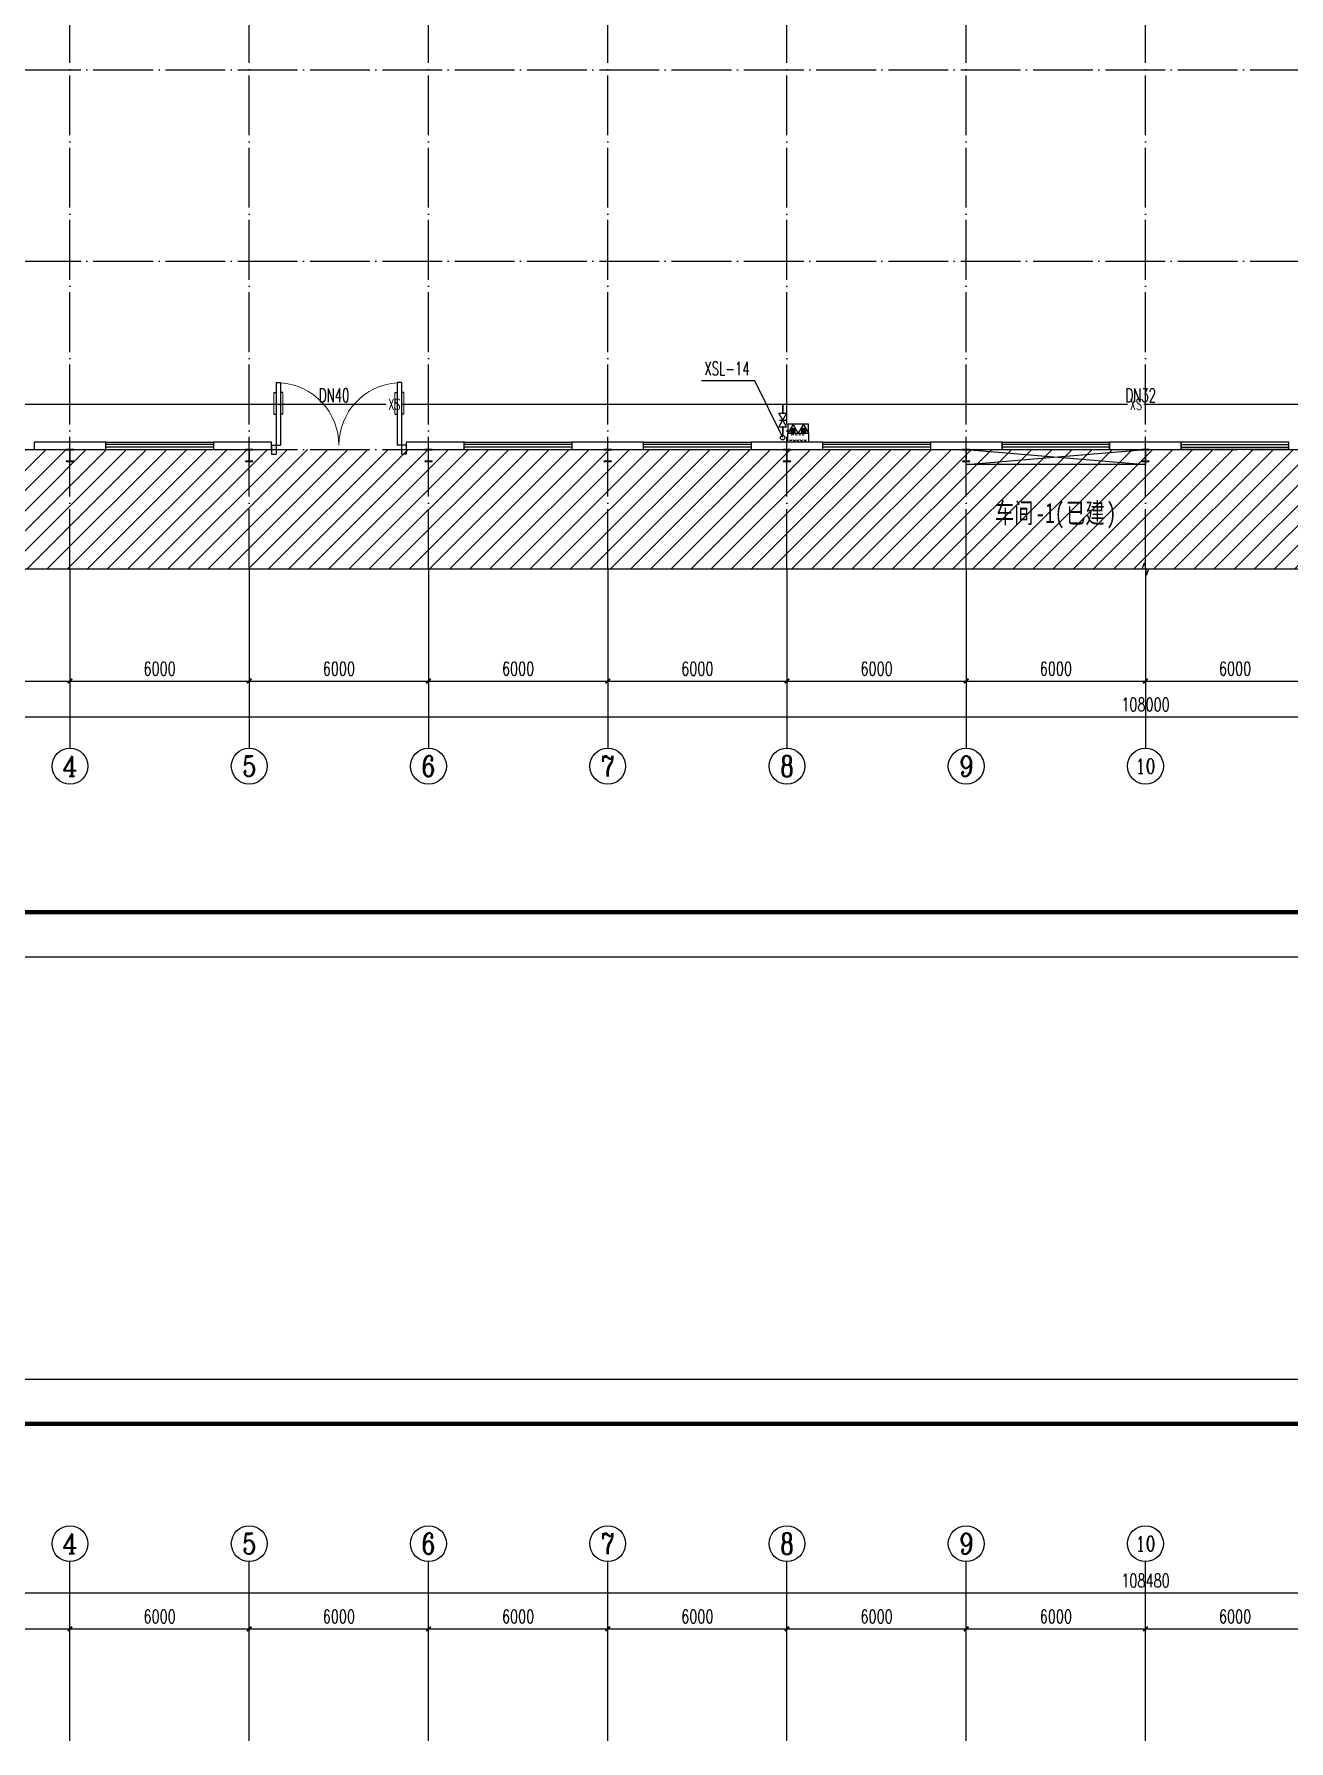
# Model space of a CAD drawing. Extents: x 1635833 to 4277885, y 16914845 to 35313750.
# Drawn here: x 2150724 to 2192724, y 17716153 to 17773275 of the extents above; entities that cross this region are included whole.
import ezdxf
from ezdxf.enums import TextEntityAlignment as Align

# ---------------------------------------------------------------- set-up
doc = ezdxf.new("R2010")
doc.units = 0
doc.header["$LTSCALE"] = 1000
doc.header["$MEASUREMENT"] = 0
doc.linetypes.add('DOTE', pattern=[2.42, 2, -0.2, 0.02, -0.2])
doc.layers.get('Defpoints').update_dxf_attribs({"color": 250})
for name, color, linetype in [('AXIS_TEXT', 7, 'Continuous'), ('AXIS_外部', 171, 'Continuous'), ('COLUMN', 2, 'Continuous'), ('DIM_SYMB', 165, 'Continuous'), ('DIM_消防', 3, 'Continuous'), ('DOTE', 8, 'DOTE'), ('GROUND', 150, 'Continuous'), ('JZ__灭火器', 6, 'Continuous'), ('PIPE-消防', 1, 'Continuous'), ('PUB_TEXT', 7, 'Continuous'), ('TEXT_消防', 7, 'Continuous'), ('TK', 4, 'Continuous'), ('TWT_TEXT', 7, 'Continuous'), ('VALVE_消防', 7, 'Continuous'), ('VPIPE-消防', 1, 'Continuous'), ('WALL-PARAPET', 6, 'Continuous'), ('WINDOW', 140, 'Continuous')]:
    doc.layers.add(name, color=color, linetype=linetype)
doc.styles.add('_TCH_AXIS', font='COMPLEX', dxfattribs={"bigfont": 'GBCBIG'})
doc.styles.add('_TCH_DIM_T3', font='SIMPLEX', dxfattribs={"width": 0.705882, "bigfont": 'GBCBIG'})
doc.styles.add('_TWT_PIPEDN', font='SIMPLEX', dxfattribs={"width": 0.8, "height": 3, "bigfont": 'HZTXT'})
doc.styles.add('_TWT_PIPETEXT', font='COMPLEX', dxfattribs={"width": 0.8, "height": 2.5, "bigfont": 'HZTXT'})
doc.styles.add('_TWT_SERIAL', font='COMPLEX', dxfattribs={"width": 0.8, "height": 3, "bigfont": 'HZTXT'})
doc.styles.add('COMPLEX', font='COMPLEX')
doc.styles.add('HT', font='simhei.ttf', dxfattribs={"width": 0.7})
doc.dimstyles.new('_TCH_ARCH&&150', dxfattribs={"dimtxt": 446.25, "dimasz": 150, "dimexe": 375, "dimexo": 450, "dimgap": 189.375, "dimtad": 1, "dimdec": 0, "dimzin": 0, "dimdsep": 46, "dimtxsty": '_TCH_DIM_T3', "dimblk": 'ARCHTICK', "dimcen": 0.09, "dimclrt": 7, "dimazin": 2, "dimtfac": 1, "dimtdec": 0, "dimtix": 1, "dimtmove": 2, "dimatfit": 3, "dimfxl": 0, "dimtolj": 1, "dimtzin": 0, "dimarcsym": 0})

# ---------------------------------------------------------------- blocks, each defined once
blk = doc.blocks.new('A$C3ACC4A1C')
at = {"layer": 'COLUMN'}
h = blk.add_hatch(color=256, dxfattribs=at)
h.paths.add_polyline_path([(125, 400), (0, 400), (0, 388), (120, 388), (120, 200), (125, 200)])
h.paths.add_polyline_path([(250, 400), (125, 400), (125, 200), (130, 200), (130, 388), (250, 388)])
h.paths.add_polyline_path([(250, 12), (130, 12), (130, 200), (125, 200), (125, 0), (250, 0)])
h.paths.add_polyline_path([(125, 200), (120, 200), (120, 12), (0, 12), (0, 0), (125, 0)])
blk.add_lwpolyline([(0, 0), (0, 12), (120, 12), (120, 388), (0, 388), (0, 400), (250, 400), (250, 388), (130, 388), (130, 12), (250, 12), (250, 0)], close=True, dxfattribs=at)
blk = doc.blocks.new('消防软管卷盘')
blk.add_lwpolyline([(4963954, 151899), (4963954, 150312), (4964641, 150312), (4964641, 151899)], close=True)
for points, const_width in [([(4964134, 151704), (4964482, 151704)], 1), ([(4964134, 151566), (4964482, 151566)], 1), ([(4964134, 151428), (4964482, 151428)], 1), ([(4964134, 151290), (4964482, 151290)], 1), ([(4964134, 151152), (4964482, 151152)], 1), ([(4964134, 151014), (4964482, 151014)], 0.1), ([(4964134, 150876), (4964482, 150876)], 1), ([(4964134, 150738), (4964482, 150738)], 1), ([(4964150, 150600), (4964499, 150600)], 1), ([(4964150, 150462), (4964499, 150462)], 1)]:
    blk.add_lwpolyline(points, dxfattribs=dict(const_width=const_width))
for centre, start, end in [((4964134, 151636), 90, 270), ((4964482, 151498), 270, 90), ((4964134, 151360), 90, 270), ((4964134, 151084), 90, 270), ((4964134, 150808), 90, 270), ((4964150, 150532), 90, 270), ((4964482, 151222), 270, 90), ((4964482, 150946), 270, 90), ((4964499, 150670), 270, 90)]:
    blk.add_arc(centre, 69, start, end)
blk = doc.blocks.new('手提式干粉灭火器')
h = blk.add_hatch()
h.set_pattern_fill('ANSI31', color=256, scale=225.365854, style=0)
h.set_pattern_definition([(45, (276289.086, 185586.136), (-19.9197154, 19.9197154), [])])
h.paths.add_polyline_path([(72, 158), (-72, 158), (-72, 19), (72, 19)])
for points in [[(0, 303), (-175, 0), (175, 0)], [(-72, 19), (72, 19), (72, 158), (-72, 158)]]:
    blk.add_lwpolyline(points, close=True)
blk = doc.blocks.new('92623')
blk.add_lwpolyline([(8910066, 83014), (8909273, 83014), (8909273, 82670), (8910066, 82670)], close=True)
at = {"xscale": -0.5, "yscale": 0.5, "zscale": 0.5, "rotation": 89.99999999998747}
blk.add_blockref('消防软管卷盘', (8985223, 2565334), dxfattribs=at)
at = {"layer": 'JZ__灭火器', "xscale": 1.141071624, "yscale": 1.141071624, "zscale": 1.141071624, "rotation": 180}
for p in [(8909466, 83014), (8909863, 83014)]:
    blk.add_blockref('手提式干粉灭火器', p, dxfattribs=at)
blk = doc.blocks.new('GeYuanFrame_88637502', base_point=(20.09, 4.53))
at = {"layer": 'TK'}
blk.add_lwpolyline([(20.09, 4.53), (20.09, 598.53), (1071.09, 598.53), (1071.09, 4.53)], close=True, dxfattribs=at)
at = {"layer": 'TK', "const_width": 1}
blk.add_lwpolyline([(45.09, 588.53), (1061.09, 588.53), (1061.09, 14.53), (45.09, 14.53)], close=True, dxfattribs=at)
blk = doc.blocks.new('GeYuanFrame_33122174', base_point=(20.09, 4.53))
at = {"layer": 'TK'}
blk.add_lwpolyline([(20.09, 4.53), (20.09, 598.53), (1071.09, 598.53), (1071.09, 4.53)], close=True, dxfattribs=at)
at = {"layer": 'TK', "const_width": 1}
blk.add_lwpolyline([(45.09, 588.53), (1061.09, 588.53), (1061.09, 14.53), (45.09, 14.53)], close=True, dxfattribs=at)
blk = doc.blocks.new('_ArchTick')
at = {"color": 0, "linetype": 'ByBlock', "const_width": 0.4}
blk.add_lwpolyline([(-0.5, -0.5), (0.5, 0.5)], dxfattribs=at)
blk = doc.blocks.new('*D180')
at = {"layer": 'AXIS_外部', "color": 0, "lineweight": -2}
for p, q in [((2145924, 17716603), (2145924, 17720278)), ((2145924, 17719903), (2151924, 17719903)), ((2151924, 17716603), (2151924, 17720278))]:
    blk.add_line(p, q, dxfattribs=at)
at = {"layer": 'Defpoints', "color": 0}
for p in [(2151924, 17719903), (2145924, 17716153), (2151924, 17716153)]:
    blk.add_point(p, dxfattribs=at)
at = {"layer": 'AXIS_外部', "color": 0, "lineweight": -2, "xscale": 150, "yscale": 150, "zscale": 150, "rotation": 180}
blk.add_blockref('_ArchTick', (2145924, 17719903), dxfattribs=at)
at = {"layer": 'AXIS_外部', "color": 0, "lineweight": -2, "xscale": 150, "yscale": 150, "zscale": 150}
blk.add_blockref('_ArchTick', (2151924, 17719903), dxfattribs=at)
at = {"layer": 'AXIS_外部', "color": 7, "insert": (2148924, 17720316), "char_height": 446.2, "attachment_point": 5, "style": '_TCH_DIM_T3'}
blk.add_mtext('\\A1;6000', dxfattribs=at)
blk = doc.blocks.new('*D181')
at = {"layer": 'AXIS_外部', "color": 0, "lineweight": -2}
for p, q in [((2151924, 17716603), (2151924, 17720278)), ((2151924, 17719903), (2157924, 17719903)), ((2157924, 17716603), (2157924, 17720278))]:
    blk.add_line(p, q, dxfattribs=at)
at = {"layer": 'Defpoints', "color": 0}
for p in [(2157924, 17719903), (2151924, 17716153), (2157924, 17716153)]:
    blk.add_point(p, dxfattribs=at)
at = {"layer": 'AXIS_外部', "color": 0, "lineweight": -2, "xscale": 150, "yscale": 150, "zscale": 150, "rotation": 180}
blk.add_blockref('_ArchTick', (2151924, 17719903), dxfattribs=at)
at = {"layer": 'AXIS_外部', "color": 0, "lineweight": -2, "xscale": 150, "yscale": 150, "zscale": 150}
blk.add_blockref('_ArchTick', (2157924, 17719903), dxfattribs=at)
at = {"layer": 'AXIS_外部', "color": 7, "insert": (2154924, 17720316), "char_height": 446.2, "attachment_point": 5, "style": '_TCH_DIM_T3'}
blk.add_mtext('\\A1;6000', dxfattribs=at)
blk = doc.blocks.new('*D182')
at = {"layer": 'AXIS_外部', "color": 0, "lineweight": -2}
for p, q in [((2157924, 17716603), (2157924, 17720278)), ((2157924, 17719903), (2163924, 17719903)), ((2163924, 17716603), (2163924, 17720278))]:
    blk.add_line(p, q, dxfattribs=at)
at = {"layer": 'Defpoints', "color": 0}
for p in [(2163924, 17719903), (2157924, 17716153), (2163924, 17716153)]:
    blk.add_point(p, dxfattribs=at)
at = {"layer": 'AXIS_外部', "color": 0, "lineweight": -2, "xscale": 150, "yscale": 150, "zscale": 150, "rotation": 180}
blk.add_blockref('_ArchTick', (2157924, 17719903), dxfattribs=at)
at = {"layer": 'AXIS_外部', "color": 0, "lineweight": -2, "xscale": 150, "yscale": 150, "zscale": 150}
blk.add_blockref('_ArchTick', (2163924, 17719903), dxfattribs=at)
at = {"layer": 'AXIS_外部', "color": 7, "insert": (2160924, 17720316), "char_height": 446.2, "attachment_point": 5, "style": '_TCH_DIM_T3'}
blk.add_mtext('\\A1;6000', dxfattribs=at)
blk = doc.blocks.new('*D183')
at = {"layer": 'AXIS_外部', "color": 0, "lineweight": -2}
for p, q in [((2163924, 17716603), (2163924, 17720278)), ((2163924, 17719903), (2169924, 17719903)), ((2169924, 17716603), (2169924, 17720278))]:
    blk.add_line(p, q, dxfattribs=at)
at = {"layer": 'Defpoints', "color": 0}
for p in [(2169924, 17719903), (2163924, 17716153), (2169924, 17716153)]:
    blk.add_point(p, dxfattribs=at)
at = {"layer": 'AXIS_外部', "color": 0, "lineweight": -2, "xscale": 150, "yscale": 150, "zscale": 150, "rotation": 180}
blk.add_blockref('_ArchTick', (2163924, 17719903), dxfattribs=at)
at = {"layer": 'AXIS_外部', "color": 0, "lineweight": -2, "xscale": 150, "yscale": 150, "zscale": 150}
blk.add_blockref('_ArchTick', (2169924, 17719903), dxfattribs=at)
at = {"layer": 'AXIS_外部', "color": 7, "insert": (2166924, 17720316), "char_height": 446.2, "attachment_point": 5, "style": '_TCH_DIM_T3'}
blk.add_mtext('\\A1;6000', dxfattribs=at)
blk = doc.blocks.new('*D184')
at = {"layer": 'AXIS_外部', "color": 0, "lineweight": -2}
for p, q in [((2169924, 17716603), (2169924, 17720278)), ((2169924, 17719903), (2175924, 17719903)), ((2175924, 17716603), (2175924, 17720278))]:
    blk.add_line(p, q, dxfattribs=at)
at = {"layer": 'Defpoints', "color": 0}
for p in [(2175924, 17719903), (2169924, 17716153), (2175924, 17716153)]:
    blk.add_point(p, dxfattribs=at)
at = {"layer": 'AXIS_外部', "color": 0, "lineweight": -2, "xscale": 150, "yscale": 150, "zscale": 150, "rotation": 180}
blk.add_blockref('_ArchTick', (2169924, 17719903), dxfattribs=at)
at = {"layer": 'AXIS_外部', "color": 0, "lineweight": -2, "xscale": 150, "yscale": 150, "zscale": 150}
blk.add_blockref('_ArchTick', (2175924, 17719903), dxfattribs=at)
at = {"layer": 'AXIS_外部', "color": 7, "insert": (2172924, 17720316), "char_height": 446.2, "attachment_point": 5, "style": '_TCH_DIM_T3'}
blk.add_mtext('\\A1;6000', dxfattribs=at)
blk = doc.blocks.new('*D185')
at = {"layer": 'AXIS_外部', "color": 0, "lineweight": -2}
for p, q in [((2175924, 17716603), (2175924, 17720278)), ((2175924, 17719903), (2181924, 17719903)), ((2181924, 17716603), (2181924, 17720278))]:
    blk.add_line(p, q, dxfattribs=at)
at = {"layer": 'Defpoints', "color": 0}
for p in [(2181924, 17719903), (2175924, 17716153), (2181924, 17716153)]:
    blk.add_point(p, dxfattribs=at)
at = {"layer": 'AXIS_外部', "color": 0, "lineweight": -2, "xscale": 150, "yscale": 150, "zscale": 150, "rotation": 180}
blk.add_blockref('_ArchTick', (2175924, 17719903), dxfattribs=at)
at = {"layer": 'AXIS_外部', "color": 0, "lineweight": -2, "xscale": 150, "yscale": 150, "zscale": 150}
blk.add_blockref('_ArchTick', (2181924, 17719903), dxfattribs=at)
at = {"layer": 'AXIS_外部', "color": 7, "insert": (2178924, 17720316), "char_height": 446.2, "attachment_point": 5, "style": '_TCH_DIM_T3'}
blk.add_mtext('\\A1;6000', dxfattribs=at)
blk = doc.blocks.new('*D186')
at = {"layer": 'AXIS_外部', "color": 0, "lineweight": -2}
for p, q in [((2181924, 17716603), (2181924, 17720278)), ((2181924, 17719903), (2187924, 17719903)), ((2187924, 17716603), (2187924, 17720278))]:
    blk.add_line(p, q, dxfattribs=at)
at = {"layer": 'Defpoints', "color": 0}
for p in [(2187924, 17719903), (2181924, 17716153), (2187924, 17716153)]:
    blk.add_point(p, dxfattribs=at)
at = {"layer": 'AXIS_外部', "color": 0, "lineweight": -2, "xscale": 150, "yscale": 150, "zscale": 150, "rotation": 180}
blk.add_blockref('_ArchTick', (2181924, 17719903), dxfattribs=at)
at = {"layer": 'AXIS_外部', "color": 0, "lineweight": -2, "xscale": 150, "yscale": 150, "zscale": 150}
blk.add_blockref('_ArchTick', (2187924, 17719903), dxfattribs=at)
at = {"layer": 'AXIS_外部', "color": 7, "insert": (2184924, 17720316), "char_height": 446.2, "attachment_point": 5, "style": '_TCH_DIM_T3'}
blk.add_mtext('\\A1;6000', dxfattribs=at)
blk = doc.blocks.new('*D187')
at = {"layer": 'AXIS_外部', "color": 0, "lineweight": -2}
for p, q in [((2187924, 17716603), (2187924, 17720278)), ((2187924, 17719903), (2193924, 17719903)), ((2193924, 17716603), (2193924, 17720278))]:
    blk.add_line(p, q, dxfattribs=at)
at = {"layer": 'Defpoints', "color": 0}
for p in [(2193924, 17719903), (2187924, 17716153), (2193924, 17716153)]:
    blk.add_point(p, dxfattribs=at)
at = {"layer": 'AXIS_外部', "color": 0, "lineweight": -2, "xscale": 150, "yscale": 150, "zscale": 150, "rotation": 180}
blk.add_blockref('_ArchTick', (2187924, 17719903), dxfattribs=at)
at = {"layer": 'AXIS_外部', "color": 0, "lineweight": -2, "xscale": 150, "yscale": 150, "zscale": 150}
blk.add_blockref('_ArchTick', (2193924, 17719903), dxfattribs=at)
at = {"layer": 'AXIS_外部', "color": 7, "insert": (2190924, 17720316), "char_height": 446.2, "attachment_point": 5, "style": '_TCH_DIM_T3'}
blk.add_mtext('\\A1;6000', dxfattribs=at)
blk = doc.blocks.new('*D197')
at = {"layer": 'AXIS_外部', "color": 0, "lineweight": -2}
for p, q in [((2133684, 17716603), (2133684, 17721478)), ((2133684, 17721103), (2242164, 17721103)), ((2242164, 17716603), (2242164, 17721478))]:
    blk.add_line(p, q, dxfattribs=at)
at = {"layer": 'Defpoints', "color": 0}
for p in [(2242164, 17721103), (2133684, 17716153), (2242164, 17716153)]:
    blk.add_point(p, dxfattribs=at)
at = {"layer": 'AXIS_外部', "color": 0, "lineweight": -2, "xscale": 150, "yscale": 150, "zscale": 150, "rotation": 180}
blk.add_blockref('_ArchTick', (2133684, 17721103), dxfattribs=at)
at = {"layer": 'AXIS_外部', "color": 0, "lineweight": -2, "xscale": 150, "yscale": 150, "zscale": 150}
blk.add_blockref('_ArchTick', (2242164, 17721103), dxfattribs=at)
at = {"layer": 'AXIS_外部', "color": 7, "insert": (2187924, 17721516), "char_height": 446.2, "attachment_point": 5, "style": '_TCH_DIM_T3'}
blk.add_mtext('\\A1;108480', dxfattribs=at)
blk = doc.blocks.new('*D262')
at = {"layer": 'AXIS_外部', "color": 0, "lineweight": -2}
for p, q in [((2145924, 17754925), (2145924, 17751250)), ((2151924, 17754925), (2151924, 17751250)), ((2145924, 17751625), (2151924, 17751625))]:
    blk.add_line(p, q, dxfattribs=at)
at = {"layer": 'Defpoints', "color": 0}
for p in [(2145924, 17755375), (2151924, 17755375), (2151924, 17751625)]:
    blk.add_point(p, dxfattribs=at)
at = {"layer": 'AXIS_外部', "color": 0, "lineweight": -2, "xscale": 150, "yscale": 150, "zscale": 150, "rotation": 180}
blk.add_blockref('_ArchTick', (2145924, 17751625), dxfattribs=at)
at = {"layer": 'AXIS_外部', "color": 0, "lineweight": -2, "xscale": 150, "yscale": 150, "zscale": 150}
blk.add_blockref('_ArchTick', (2151924, 17751625), dxfattribs=at)
at = {"layer": 'AXIS_外部', "color": 7, "insert": (2148924, 17752038), "char_height": 446.2, "attachment_point": 5, "style": '_TCH_DIM_T3'}
blk.add_mtext('\\A1;6000', dxfattribs=at)
blk = doc.blocks.new('*D263')
at = {"layer": 'AXIS_外部', "color": 0, "lineweight": -2}
for p, q in [((2151924, 17754925), (2151924, 17751250)), ((2157924, 17754925), (2157924, 17751250)), ((2151924, 17751625), (2157924, 17751625))]:
    blk.add_line(p, q, dxfattribs=at)
at = {"layer": 'Defpoints', "color": 0}
for p in [(2151924, 17755375), (2157924, 17755375), (2157924, 17751625)]:
    blk.add_point(p, dxfattribs=at)
at = {"layer": 'AXIS_外部', "color": 0, "lineweight": -2, "xscale": 150, "yscale": 150, "zscale": 150, "rotation": 180}
blk.add_blockref('_ArchTick', (2151924, 17751625), dxfattribs=at)
at = {"layer": 'AXIS_外部', "color": 0, "lineweight": -2, "xscale": 150, "yscale": 150, "zscale": 150}
blk.add_blockref('_ArchTick', (2157924, 17751625), dxfattribs=at)
at = {"layer": 'AXIS_外部', "color": 7, "insert": (2154924, 17752038), "char_height": 446.2, "attachment_point": 5, "style": '_TCH_DIM_T3'}
blk.add_mtext('\\A1;6000', dxfattribs=at)
blk = doc.blocks.new('*D264')
at = {"layer": 'AXIS_外部', "color": 0, "lineweight": -2}
for p, q in [((2157924, 17754925), (2157924, 17751250)), ((2163924, 17754925), (2163924, 17751250)), ((2157924, 17751625), (2163924, 17751625))]:
    blk.add_line(p, q, dxfattribs=at)
at = {"layer": 'Defpoints', "color": 0}
for p in [(2157924, 17755375), (2163924, 17755375), (2163924, 17751625)]:
    blk.add_point(p, dxfattribs=at)
at = {"layer": 'AXIS_外部', "color": 0, "lineweight": -2, "xscale": 150, "yscale": 150, "zscale": 150, "rotation": 180}
blk.add_blockref('_ArchTick', (2157924, 17751625), dxfattribs=at)
at = {"layer": 'AXIS_外部', "color": 0, "lineweight": -2, "xscale": 150, "yscale": 150, "zscale": 150}
blk.add_blockref('_ArchTick', (2163924, 17751625), dxfattribs=at)
at = {"layer": 'AXIS_外部', "color": 7, "insert": (2160924, 17752038), "char_height": 446.2, "attachment_point": 5, "style": '_TCH_DIM_T3'}
blk.add_mtext('\\A1;6000', dxfattribs=at)
blk = doc.blocks.new('*D265')
at = {"layer": 'AXIS_外部', "color": 0, "lineweight": -2}
for p, q in [((2163924, 17754925), (2163924, 17751250)), ((2169924, 17754925), (2169924, 17751250)), ((2163924, 17751625), (2169924, 17751625))]:
    blk.add_line(p, q, dxfattribs=at)
at = {"layer": 'Defpoints', "color": 0}
for p in [(2163924, 17755375), (2169924, 17755375), (2169924, 17751625)]:
    blk.add_point(p, dxfattribs=at)
at = {"layer": 'AXIS_外部', "color": 0, "lineweight": -2, "xscale": 150, "yscale": 150, "zscale": 150, "rotation": 180}
blk.add_blockref('_ArchTick', (2163924, 17751625), dxfattribs=at)
at = {"layer": 'AXIS_外部', "color": 0, "lineweight": -2, "xscale": 150, "yscale": 150, "zscale": 150}
blk.add_blockref('_ArchTick', (2169924, 17751625), dxfattribs=at)
at = {"layer": 'AXIS_外部', "color": 7, "insert": (2166924, 17752038), "char_height": 446.2, "attachment_point": 5, "style": '_TCH_DIM_T3'}
blk.add_mtext('\\A1;6000', dxfattribs=at)
blk = doc.blocks.new('*D266')
at = {"layer": 'AXIS_外部', "color": 0, "lineweight": -2}
for p, q in [((2169924, 17754925), (2169924, 17751250)), ((2175924, 17754925), (2175924, 17751250)), ((2169924, 17751625), (2175924, 17751625))]:
    blk.add_line(p, q, dxfattribs=at)
at = {"layer": 'Defpoints', "color": 0}
for p in [(2169924, 17755375), (2175924, 17755375), (2175924, 17751625)]:
    blk.add_point(p, dxfattribs=at)
at = {"layer": 'AXIS_外部', "color": 0, "lineweight": -2, "xscale": 150, "yscale": 150, "zscale": 150, "rotation": 180}
blk.add_blockref('_ArchTick', (2169924, 17751625), dxfattribs=at)
at = {"layer": 'AXIS_外部', "color": 0, "lineweight": -2, "xscale": 150, "yscale": 150, "zscale": 150}
blk.add_blockref('_ArchTick', (2175924, 17751625), dxfattribs=at)
at = {"layer": 'AXIS_外部', "color": 7, "insert": (2172924, 17752038), "char_height": 446.2, "attachment_point": 5, "style": '_TCH_DIM_T3'}
blk.add_mtext('\\A1;6000', dxfattribs=at)
blk = doc.blocks.new('*D267')
at = {"layer": 'AXIS_外部', "color": 0, "lineweight": -2}
for p, q in [((2175924, 17754925), (2175924, 17751250)), ((2181924, 17754925), (2181924, 17751250)), ((2175924, 17751625), (2181924, 17751625))]:
    blk.add_line(p, q, dxfattribs=at)
at = {"layer": 'Defpoints', "color": 0}
for p in [(2175924, 17755375), (2181924, 17755375), (2181924, 17751625)]:
    blk.add_point(p, dxfattribs=at)
at = {"layer": 'AXIS_外部', "color": 0, "lineweight": -2, "xscale": 150, "yscale": 150, "zscale": 150, "rotation": 180}
blk.add_blockref('_ArchTick', (2175924, 17751625), dxfattribs=at)
at = {"layer": 'AXIS_外部', "color": 0, "lineweight": -2, "xscale": 150, "yscale": 150, "zscale": 150}
blk.add_blockref('_ArchTick', (2181924, 17751625), dxfattribs=at)
at = {"layer": 'AXIS_外部', "color": 7, "insert": (2178924, 17752038), "char_height": 446.2, "attachment_point": 5, "style": '_TCH_DIM_T3'}
blk.add_mtext('\\A1;6000', dxfattribs=at)
blk = doc.blocks.new('*D268')
at = {"layer": 'AXIS_外部', "color": 0, "lineweight": -2}
for p, q in [((2181924, 17754925), (2181924, 17751250)), ((2187924, 17754925), (2187924, 17751250)), ((2181924, 17751625), (2187924, 17751625))]:
    blk.add_line(p, q, dxfattribs=at)
at = {"layer": 'Defpoints', "color": 0}
for p in [(2181924, 17755375), (2187924, 17755375), (2187924, 17751625)]:
    blk.add_point(p, dxfattribs=at)
at = {"layer": 'AXIS_外部', "color": 0, "lineweight": -2, "xscale": 150, "yscale": 150, "zscale": 150, "rotation": 180}
blk.add_blockref('_ArchTick', (2181924, 17751625), dxfattribs=at)
at = {"layer": 'AXIS_外部', "color": 0, "lineweight": -2, "xscale": 150, "yscale": 150, "zscale": 150}
blk.add_blockref('_ArchTick', (2187924, 17751625), dxfattribs=at)
at = {"layer": 'AXIS_外部', "color": 7, "insert": (2184924, 17752038), "char_height": 446.2, "attachment_point": 5, "style": '_TCH_DIM_T3'}
blk.add_mtext('\\A1;6000', dxfattribs=at)
blk = doc.blocks.new('*D269')
at = {"layer": 'AXIS_外部', "color": 0, "lineweight": -2}
for p, q in [((2187924, 17754925), (2187924, 17751250)), ((2193924, 17754925), (2193924, 17751250)), ((2187924, 17751625), (2193924, 17751625))]:
    blk.add_line(p, q, dxfattribs=at)
at = {"layer": 'Defpoints', "color": 0}
for p in [(2187924, 17755375), (2193924, 17755375), (2193924, 17751625)]:
    blk.add_point(p, dxfattribs=at)
at = {"layer": 'AXIS_外部', "color": 0, "lineweight": -2, "xscale": 150, "yscale": 150, "zscale": 150, "rotation": 180}
blk.add_blockref('_ArchTick', (2187924, 17751625), dxfattribs=at)
at = {"layer": 'AXIS_外部', "color": 0, "lineweight": -2, "xscale": 150, "yscale": 150, "zscale": 150}
blk.add_blockref('_ArchTick', (2193924, 17751625), dxfattribs=at)
at = {"layer": 'AXIS_外部', "color": 7, "insert": (2190924, 17752038), "char_height": 446.2, "attachment_point": 5, "style": '_TCH_DIM_T3'}
blk.add_mtext('\\A1;6000', dxfattribs=at)
blk = doc.blocks.new('*D278')
at = {"layer": 'AXIS_外部', "color": 0, "lineweight": -2}
for p, q in [((2133924, 17754925), (2133924, 17750050)), ((2241924, 17754925), (2241924, 17750050)), ((2133924, 17750425), (2241924, 17750425))]:
    blk.add_line(p, q, dxfattribs=at)
at = {"layer": 'Defpoints', "color": 0}
for p in [(2133924, 17755375), (2241924, 17755375), (2241924, 17750425)]:
    blk.add_point(p, dxfattribs=at)
at = {"layer": 'AXIS_外部', "color": 0, "lineweight": -2, "xscale": 150, "yscale": 150, "zscale": 150, "rotation": 180}
blk.add_blockref('_ArchTick', (2133924, 17750425), dxfattribs=at)
at = {"layer": 'AXIS_外部', "color": 0, "lineweight": -2, "xscale": 150, "yscale": 150, "zscale": 150}
blk.add_blockref('_ArchTick', (2241924, 17750425), dxfattribs=at)
at = {"layer": 'AXIS_外部', "color": 7, "insert": (2187924, 17750838), "char_height": 446.2, "attachment_point": 5, "style": '_TCH_DIM_T3'}
blk.add_mtext('\\A1;108000', dxfattribs=at)
blk = doc.blocks.new('$DorLib2D$00000011')
at = {"lineweight": 13}
for p, q in [((-0.483, 0.396), (-0.483, 0.235)), ((-0.417, 0.396), (-0.417, 0.235)), ((0.417, 0.396), (0.417, 0.235)), ((0.483, 0.396), (0.483, 0.235))]:
    blk.add_line(p, q, dxfattribs=at)
for p, q in [((-0.483, 0.396), (-0.467, 0.396)), ((-0.467, 0.471), (-0.467, -0.062)), ((-0.467, 0.471), (-0.433, 0.471)), ((-0.433, 0.471), (-0.433, 0.004)), ((-0.417, 0.396), (-0.433, 0.396)), ((0.417, 0.396), (0.433, 0.396)), ((0.433, 0.471), (0.433, 0.004)), ((0.467, 0.471), (0.433, 0.471)), ((0.467, 0.471), (0.467, -0.062)), ((0.483, 0.396), (0.467, 0.396)), ((-0.483, 0.235), (-0.467, 0.235)), ((-0.417, 0.235), (-0.433, 0.235)), ((0.417, 0.235), (0.433, 0.235)), ((0.483, 0.235), (0.467, 0.235)), ((-0.5, 0.004), (-0.433, 0.004)), ((-0.5, 0.004), (-0.5, -0.062)), ((0.5, 0.004), (0.433, 0.004)), ((0.5, 0.004), (0.5, -0.062)), ((-0.5, -0.062), (-0.467, -0.062)), ((0.5, -0.062), (0.467, -0.062))]:
    blk.add_line(p, q)
for centre, start, end in [((-0.467, 0.004), 0, 85.904), ((0.467, 0.004), 94.096, 180)]:
    blk.add_arc(centre, 0.467, start, end, dxfattribs=at)
blk = doc.blocks.new('$WINLIB2D$00000001')
for p, q in [((-0.5, 0.5), (0.5, 0.5)), ((-0.5, 0.5), (-0.5, -0.5)), ((0.5, -0.5), (0.5, 0.5)), ((0.5, 0.167), (-0.5, 0.167)), ((0.5, -0.167), (-0.5, -0.167)), ((-0.5, -0.5), (0.5, -0.5))]:
    blk.add_line(p, q)
blk = doc.blocks.new('_AXISO')
blk.add_circle((0, 0), 0.5)
at = {"layer": 'AXIS_TEXT', "style": 'COMPLEX', "width": 1.041667}
blk.add_attdef('A', text='', height=0.56, dxfattribs=at).set_placement((-0.25, -0.28), (0.25, -0.28), align=Align.FIT)
blk = doc.blocks.new('$VALVE$00000296')
for points in [[(-125, 72), (-125, -72), (125, 72), (125, -72), (-125, 72)], [(0, 60), (0, -64)]]:
    blk.add_lwpolyline(points)
for p in [(-125, 0), (125, 0)]:
    blk.add_point(p)

msp = doc.modelspace()

# ---------------------------------------------------------------- hatches: boundary and pattern name
h = msp.add_hatch()
h.set_pattern_fill('ANSI31', color=250, scale=300, style=0)
h.set_pattern_definition([(45, (53131.6, -1127427.83), (-336.759605, 336.759605), [])])
h.paths.add_polyline_path([(2241923.512, 17759375.393), (2133923.512, 17759375.393), (2133923.512, 17755375.393), (2187810.05, 17755375.393), (2187886.484, 17755585.393), (2187960.541, 17755165.393), (2188035.05, 17755375.393), (2241923.512, 17755375.393)])
h.paths.add_polyline_path([(2186716.34, 17756953.357), (2187472.416, 17756953.357), (2187472.416, 17758200.826), (2186716.34, 17758200.826)], flags=24)
h.paths.add_polyline_path([(2185342.986, 17756929.623), (2187144.505, 17756929.623), (2187144.505, 17758251.142), (2185342.986, 17758251.142)], flags=24)
h.paths.add_polyline_path([(2184334.568, 17756953.357), (2185771.15, 17756953.357), (2185771.15, 17758200.826), (2184334.568, 17758200.826)], flags=24)
h.paths.add_polyline_path([(2182956.467, 17756913.484), (2184767.479, 17756913.484), (2184767.479, 17758263.484), (2182956.467, 17758263.484)], flags=24)

# ---------------------------------------------------------------- linework, layer by layer
at = {"color": 250}
for p, q in [((2181923.512, 17758875.393), (2187923.512, 17759375.393)), ((2181923.512, 17759375.393), (2187923.512, 17758875.393))]:
    msp.add_line(p, q, dxfattribs=at)
msp.add_lwpolyline([(2181923.512, 17759375.393), (2187923.512, 17759375.393), (2187923.512, 17758875.393), (2181923.512, 17758875.393)], close=True, dxfattribs=at)
at = {"layer": 'AXIS_外部'}
for p, q in [((2151923.512, 17755375.393), (2151923.512, 17749375.393)), ((2157923.512, 17755375.393), (2157923.512, 17749375.393)), ((2163923.512, 17755375.393), (2163923.512, 17749375.393)), ((2169923.512, 17755375.393), (2169923.512, 17749375.393)), ((2175923.512, 17755375.393), (2175923.512, 17749375.393)), ((2181923.512, 17755375.393), (2181923.512, 17749375.393)), ((2187923.512, 17755375.393), (2187923.512, 17749375.393)), ((2151923.512, 17716153.384), (2151923.512, 17722153.384)), ((2157923.512, 17716153.384), (2157923.512, 17722153.384)), ((2163923.512, 17716153.384), (2163923.512, 17722153.384)), ((2169923.512, 17716153.384), (2169923.512, 17722153.384)), ((2175923.512, 17716153.384), (2175923.512, 17722153.384)), ((2181923.512, 17716153.384), (2181923.512, 17722153.384)), ((2187923.512, 17716153.384), (2187923.512, 17722153.384))]:
    msp.add_line(p, q, dxfattribs=at)
at = {"layer": 'DIM_SYMB', "color": 150}
msp.add_lwpolyline([(2130923.512, 17755375.393), (2187810.05, 17755375.393), (2187886.484, 17755585.393), (2187960.541, 17755165.393), (2188035.05, 17755375.393), (2244923.512, 17755375.393)], dxfattribs=at)
at = {"layer": 'DIM_消防'}
for p, q in [((2174852.44, 17761676.668), (2173066.705, 17761676.668)), ((2175781.253, 17759771.618), (2174852.44, 17761676.668))]:
    msp.add_line(p, q, dxfattribs=at)
at = {"layer": 'DOTE'}
for p, q in [((2151923.512, 17755375.393), (2151923.512, 17819375.393)), ((2157923.512, 17755375.393), (2157923.512, 17819375.393)), ((2163923.512, 17755375.393), (2163923.512, 17819375.393)), ((2169923.512, 17755375.393), (2169923.512, 17819375.393)), ((2175923.512, 17755375.393), (2175923.512, 17819375.393)), ((2181923.512, 17755375.393), (2181923.512, 17819375.393)), ((2187923.512, 17755375.393), (2187923.512, 17819375.393)), ((2130923.512, 17772075.393), (2244923.512, 17772075.393)), ((2130923.512, 17765675.393), (2244923.512, 17765675.393)), ((2130923.512, 17759375.393), (2244923.512, 17759375.393))]:
    msp.add_line(p, q, dxfattribs=at)
at = {"layer": 'GROUND', "color": 8}
msp.add_line((2133683.512, 17755375.393), (2242163.512, 17755375.393), dxfattribs=at)
at = {"layer": 'PIPE-消防', "linetype": 'Continuous', "ltscale": 1.5, "const_width": 52.5}
for points in [[(2162499.194, 17760886.828), (2145781.253, 17760886.828)], [(2175781.253, 17760886.828), (2163037.765, 17760886.828)], [(2175781.253, 17760585.669), (2175781.253, 17760886.828)], [(2187322.544, 17760886.828), (2175781.253, 17760886.828)], [(2199781.253, 17760886.828), (2187861.116, 17760886.828)], [(2175781.253, 17759846.618), (2175781.253, 17760135.669)]]:
    msp.add_lwpolyline(points, dxfattribs=at)
at = {"layer": 'VPIPE-消防', "linetype": 'Continuous'}
msp.add_circle((2175781.253, 17759771.618), 75, dxfattribs=at)
at = {"layer": 'WALL-PARAPET'}
for p, q in [((2153123.512, 17759615.393), (2150723.512, 17759615.393)), ((2150723.512, 17759615.393), (2150723.512, 17759375.393)), ((2150723.512, 17759375.393), (2153123.512, 17759375.393)), ((2153123.512, 17759375.393), (2153123.512, 17759615.393)), ((2158673.512, 17759615.393), (2156723.512, 17759615.393)), ((2156723.512, 17759615.393), (2156723.512, 17759375.393)), ((2156723.512, 17759375.393), (2158673.512, 17759375.393)), ((2158673.512, 17759375.393), (2158673.512, 17759615.393)), ((2165123.512, 17759615.393), (2163173.512, 17759615.393)), ((2163173.512, 17759615.393), (2163173.512, 17759375.393)), ((2163173.512, 17759375.393), (2165123.512, 17759375.393)), ((2165123.512, 17759375.393), (2165123.512, 17759615.393)), ((2171123.512, 17759615.393), (2168723.512, 17759615.393)), ((2168723.512, 17759615.393), (2168723.512, 17759375.393)), ((2168723.512, 17759375.393), (2171123.512, 17759375.393)), ((2171123.512, 17759375.393), (2171123.512, 17759615.393)), ((2177123.512, 17759615.393), (2174723.512, 17759615.393)), ((2174723.512, 17759615.393), (2174723.512, 17759375.393)), ((2174723.512, 17759375.393), (2177123.512, 17759375.393)), ((2177123.512, 17759375.393), (2177123.512, 17759615.393)), ((2183123.512, 17759615.393), (2180723.512, 17759615.393)), ((2180723.512, 17759615.393), (2180723.512, 17759375.393)), ((2180723.512, 17759375.393), (2183123.512, 17759375.393)), ((2183123.512, 17759375.393), (2183123.512, 17759615.393)), ((2189123.512, 17759615.393), (2186723.512, 17759615.393)), ((2186723.512, 17759615.393), (2186723.512, 17759375.393)), ((2186723.512, 17759375.393), (2189123.512, 17759375.393)), ((2189123.512, 17759375.393), (2189123.512, 17759615.393))]:
    msp.add_line(p, q, dxfattribs=at)

# ---------------------------------------------------------------- block references
at = {"xscale": 150, "yscale": 150, "zscale": 150}
for name, p in [('GeYuanFrame_88637502', (2113223.512, 17742386.026)), ('GeYuanFrame_33122174', (2113223.512, 17639164.017))]:
    msp.add_blockref(name, p, dxfattribs=at)
at = {"xscale": 0.882, "yscale": 0.882, "zscale": 0.882, "rotation": 180}
msp.add_blockref('92623', (10034626.321, 17833136.43), dxfattribs=at)
at = {"layer": 'AXIS_外部'}
ref = msp.add_blockref('_AXISO', (2151923.512, 17748775.393), dxfattribs=dict(at, xscale=1200, yscale=1200, zscale=1200))
ref.add_attrib('A', '4', dxfattribs={"layer": 'AXIS_TEXT', "height": 668.163, "style": '_TCH_AXIS'}).set_placement((2151668.974, 17748441.312), (2152178.051, 17748441.312), align=Align.FIT)
ref = msp.add_blockref('_AXISO', (2157923.512, 17748775.393), dxfattribs=dict(at, xscale=1200, yscale=1200, zscale=1200))
ref.add_attrib('A', '5', dxfattribs={"layer": 'AXIS_TEXT', "height": 698.922, "style": '_TCH_AXIS'}).set_placement((2157690.538, 17748425.932), (2158156.486, 17748425.932), align=Align.FIT)
ref = msp.add_blockref('_AXISO', (2163923.512, 17748775.393), dxfattribs=dict(at, xscale=1200, yscale=1200, zscale=1200))
ref.add_attrib('A', '6', dxfattribs={"layer": 'AXIS_TEXT', "height": 698.922, "style": '_TCH_AXIS'}).set_placement((2163690.538, 17748425.932), (2164156.486, 17748425.932), align=Align.FIT)
ref = msp.add_blockref('_AXISO', (2169923.512, 17748775.393), dxfattribs=dict(at, xscale=1200, yscale=1200, zscale=1200))
ref.add_attrib('A', '7', dxfattribs={"layer": 'AXIS_TEXT', "height": 698.922, "style": '_TCH_AXIS'}).set_placement((2169690.538, 17748425.932), (2170156.486, 17748425.932), align=Align.FIT)
ref = msp.add_blockref('_AXISO', (2175923.512, 17748775.393), dxfattribs=dict(at, xscale=1200, yscale=1200, zscale=1200))
ref.add_attrib('A', '8', dxfattribs={"layer": 'AXIS_TEXT', "height": 698.922, "style": '_TCH_AXIS'}).set_placement((2175690.538, 17748425.932), (2176156.486, 17748425.932), align=Align.FIT)
ref = msp.add_blockref('_AXISO', (2181923.512, 17748775.393), dxfattribs=dict(at, xscale=1200, yscale=1200, zscale=1200))
ref.add_attrib('A', '9', dxfattribs={"layer": 'AXIS_TEXT', "height": 698.922, "style": '_TCH_AXIS'}).set_placement((2181690.538, 17748425.932), (2182156.486, 17748425.932), align=Align.FIT)
ref = msp.add_blockref('_AXISO', (2187923.512, 17748775.393), dxfattribs=dict(at, xscale=1200, yscale=1200, zscale=1200))
ref.add_attrib('A', '10', dxfattribs={"layer": 'AXIS_TEXT', "height": 492.6682, "style": '_TCH_AXIS'}).set_placement((2187583.337, 17748529.059), (2188263.688, 17748529.059), align=Align.FIT)
ref = msp.add_blockref('_AXISO', (2151923.512, 17722753.384), dxfattribs=dict(at, xscale=1200, yscale=1200, zscale=1200))
ref.add_attrib('A', '4', dxfattribs={"layer": 'AXIS_TEXT', "height": 668.163, "style": '_TCH_AXIS'}).set_placement((2151668.974, 17722419.303), (2152178.051, 17722419.303), align=Align.FIT)
ref = msp.add_blockref('_AXISO', (2157923.512, 17722753.384), dxfattribs=dict(at, xscale=1200, yscale=1200, zscale=1200))
ref.add_attrib('A', '5', dxfattribs={"layer": 'AXIS_TEXT', "height": 698.922, "style": '_TCH_AXIS'}).set_placement((2157690.538, 17722403.923), (2158156.486, 17722403.923), align=Align.FIT)
ref = msp.add_blockref('_AXISO', (2163923.512, 17722753.384), dxfattribs=dict(at, xscale=1200, yscale=1200, zscale=1200))
ref.add_attrib('A', '6', dxfattribs={"layer": 'AXIS_TEXT', "height": 698.922, "style": '_TCH_AXIS'}).set_placement((2163690.538, 17722403.923), (2164156.486, 17722403.923), align=Align.FIT)
ref = msp.add_blockref('_AXISO', (2169923.512, 17722753.384), dxfattribs=dict(at, xscale=1200, yscale=1200, zscale=1200))
ref.add_attrib('A', '7', dxfattribs={"layer": 'AXIS_TEXT', "height": 698.922, "style": '_TCH_AXIS'}).set_placement((2169690.538, 17722403.923), (2170156.486, 17722403.923), align=Align.FIT)
ref = msp.add_blockref('_AXISO', (2175923.512, 17722753.384), dxfattribs=dict(at, xscale=1200, yscale=1200, zscale=1200))
ref.add_attrib('A', '8', dxfattribs={"layer": 'AXIS_TEXT', "height": 698.922, "style": '_TCH_AXIS'}).set_placement((2175690.538, 17722403.923), (2176156.486, 17722403.923), align=Align.FIT)
ref = msp.add_blockref('_AXISO', (2181923.512, 17722753.384), dxfattribs=dict(at, xscale=1200, yscale=1200, zscale=1200))
ref.add_attrib('A', '9', dxfattribs={"layer": 'AXIS_TEXT', "height": 698.922, "style": '_TCH_AXIS'}).set_placement((2181690.538, 17722403.923), (2182156.486, 17722403.923), align=Align.FIT)
ref = msp.add_blockref('_AXISO', (2187923.512, 17722753.384), dxfattribs=dict(at, xscale=1200, yscale=1200, zscale=1200))
ref.add_attrib('A', '10', dxfattribs={"layer": 'AXIS_TEXT', "height": 492.6682, "style": '_TCH_AXIS'}).set_placement((2187583.337, 17722507.05), (2188263.688, 17722507.05), align=Align.FIT)
at = {"layer": 'COLUMN', "xscale": -1}
for p in [(2152048.513, 17758975.393), (2158048.513, 17758975.393), (2164048.513, 17758975.393), (2170048.513, 17758975.393), (2176048.513, 17758975.393), (2182048.513, 17758975.393), (2188048.513, 17758975.393)]:
    msp.add_blockref('A$C3ACC4A1C', p, dxfattribs=at)
at = {"layer": 'VALVE_消防', "xscale": 1.8, "yscale": 1.8, "zscale": 1.8, "rotation": 90}
msp.add_blockref('$VALVE$00000296', (2175781.253, 17760360.669), dxfattribs=at)
at = {"layer": 'WINDOW', "rotation": 180}
for name, p, xscale, yscale, zscale in [('$DorLib2D$00000011', (2160923.512, 17759495.393), -4500.000027132919, -4500.000027132919, -4500.000027132919), ('$WINLIB2D$00000001', (2154923.512, 17759495.393), -3600.000000003725, 240, -3600.000000003725), ('$WINLIB2D$00000001', (2166923.512, 17759495.393), -3600.000000003725, 240, -3600.000000003725), ('$WINLIB2D$00000001', (2172923.512, 17759495.393), -3600.000000003725, 240, -3600.000000003725), ('$WINLIB2D$00000001', (2178923.512, 17759495.393), -3600.000000003725, 240, -3600.000000003725), ('$WINLIB2D$00000001', (2184923.512, 17759495.393), -3600.000000003725, -240, -3600.000000003725), ('$WINLIB2D$00000001', (2190923.512, 17759495.393), 3600.000000003725, 240, 3600.000000003725)]:
    msp.add_blockref(name, p, dxfattribs=dict(at, xscale=xscale, yscale=yscale, zscale=zscale))

# ---------------------------------------------------------------- texts
at = {"layer": 'PUB_TEXT', "style": 'HT', "width": 0.7}
for s, height, p in [('车间', 675.9494, (2182882.324, 17756910.983)), ('-1(', 675.9494, (2184243.337, 17756910.983)), ('已建', 675.9494, (2185264.096, 17756910.983)), (')', 675.949, (2186625.109, 17756910.983))]:
    msp.add_text(s, height=height, dxfattribs=at).set_placement(p)
at = {"layer": 'TEXT_消防', "linetype": 'Continuous', "style": '_TWT_PIPEDN', "width": 0.64}
for s, p in [('DN40', (2160253.253, 17760961.828)), ('DN32', (2187253.253, 17760961.828))]:
    msp.add_text(s, height=450, dxfattribs=at).set_placement(p)
at = {"layer": 'TEXT_消防', "style": '_TWT_PIPETEXT', "width": 0.64}
for p in [(2162574.194, 17760699.328), (2187397.544, 17760699.328)]:
    msp.add_text('XS', height=375, dxfattribs=at).set_placement(p)
at = {"layer": 'TWT_TEXT', "style": '_TWT_SERIAL', "width": 0.64}
msp.add_text('XSL-14', height=450, dxfattribs=at).set_placement((2173156.705, 17761856.668))

# ---------------------------------------------------------------- dimensions: what is measured, and where the dimension line sits
at = {"layer": 'AXIS_外部'}
for p1, p2, distance, picture, middle in [((2133923.512, 17755375.393), (2241923.512, 17755375.393), -4950, '*D278', (2187923.512, 17750837.893)), ((2145923.512, 17755375.393), (2151923.512, 17755375.393), -3750, '*D262', (2148923.512, 17752037.893)), ((2151923.512, 17755375.393), (2157923.512, 17755375.393), -3750, '*D263', (2154923.512, 17752037.893)), ((2157923.512, 17755375.393), (2163923.512, 17755375.393), -3750, '*D264', (2160923.512, 17752037.893)), ((2163923.512, 17755375.393), (2169923.512, 17755375.393), -3750, '*D265', (2166923.512, 17752037.893)), ((2169923.512, 17755375.393), (2175923.512, 17755375.393), -3750, '*D266', (2172923.512, 17752037.893)), ((2175923.512, 17755375.393), (2181923.512, 17755375.393), -3750, '*D267', (2178923.512, 17752037.893)), ((2181923.512, 17755375.393), (2187923.512, 17755375.393), -3750, '*D268', (2184923.512, 17752037.893)), ((2187923.512, 17755375.393), (2193923.512, 17755375.393), -3750, '*D269', (2190923.512, 17752037.893)), ((2133683.512, 17716153.384), (2242163.512, 17716153.384), 4950, '*D197', (2187923.512, 17721515.884)), ((2145923.512, 17716153.384), (2151923.512, 17716153.384), 3750, '*D180', (2148923.512, 17720315.884)), ((2151923.512, 17716153.384), (2157923.512, 17716153.384), 3750, '*D181', (2154923.512, 17720315.884)), ((2157923.512, 17716153.384), (2163923.512, 17716153.384), 3750, '*D182', (2160923.512, 17720315.884)), ((2163923.512, 17716153.384), (2169923.512, 17716153.384), 3750, '*D183', (2166923.512, 17720315.884)), ((2169923.512, 17716153.384), (2175923.512, 17716153.384), 3750, '*D184', (2172923.512, 17720315.884)), ((2175923.512, 17716153.384), (2181923.512, 17716153.384), 3750, '*D185', (2178923.512, 17720315.884)), ((2181923.512, 17716153.384), (2187923.512, 17716153.384), 3750, '*D186', (2184923.512, 17720315.884)), ((2187923.512, 17716153.384), (2193923.512, 17716153.384), 3750, '*D187', (2190923.512, 17720315.884))]:
    dim = msp.add_aligned_dim(p1=p1, p2=p2, distance=distance, dimstyle='_TCH_ARCH&&150', dxfattribs=at)
    dim.commit()
    dim.dimension.update_dxf_attribs({"geometry": picture, "text_midpoint": middle})

doc.saveas('drawing.dxf')
